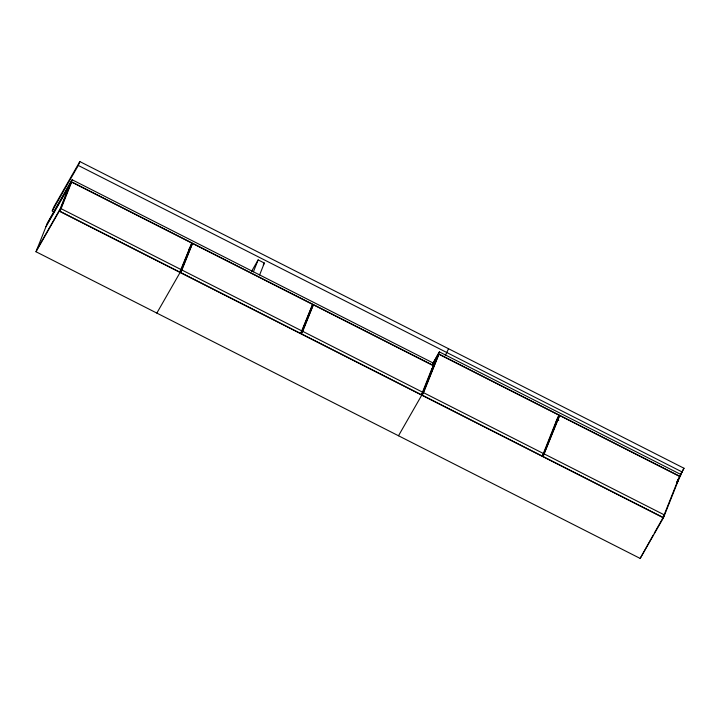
<?xml version="1.0" encoding="UTF-8"?>
<svg xmlns="http://www.w3.org/2000/svg" width="720" height="720" viewBox="0 0 720 720"><rect width="100%" height="100%" fill="white"/><g stroke="black" fill="none" stroke-linecap="round" stroke-linejoin="round"><path stroke-width="1.08" d="M678.456 478.998L663.156 517.446L543.015 456.462L558.315 418.014L559.71 415.575L679.851 476.559L663.417 517.833L640.17 558.432L36 251.748L47.52 222.804L72.162 179.775L434.664 363.78L433.017 366.651M54.252 211.941L52.245 210.924L53.793 207.036L79.83 161.568L684 468.252L676.917 481.815M36 251.748L59.247 211.149L69.993 184.158M71.64 182.106L61.074 208.674L181.215 269.658L179.82 272.097L59.679 211.113L70.245 184.545L71.64 182.106L191.79 243.099L180.081 272.493L156.834 313.083M46.746 224.748L72.162 179.775M52.245 210.924L78.282 165.456L79.83 161.568M179.82 272.097L191.79 243.099M192.474 243.45L181.908 270.009L302.049 331.002L300.654 333.432L180.513 272.448L192.474 243.45L312.624 304.434L301.689 331.884M253.413 271.782L258.138 259.902L264.348 263.052L259.623 274.932M300.654 333.432L312.624 304.434M313.317 304.785L302.742 331.353L422.883 392.337L421.488 394.767L301.347 333.783L313.317 304.785L433.458 365.769L432.531 367.389M421.488 394.767L432.063 368.208M437.22 356.283L421.749 395.163L398.502 435.753M438.876 354.24L423.576 392.688L543.717 453.672L542.322 456.111L422.181 395.118L438.876 354.24L559.017 415.224L543.357 454.554M433.143 363.411L439.389 351.909L681.057 474.579L676.998 482.256M448.542 348.732L445.338 355.527M542.322 456.111L557.208 418.698M543.015 456.462L559.71 415.575M640.17 558.432L653.121 535.221M45.972 226.692L69.219 186.102M36.774 249.804L60.021 209.205M59.679 211.113L61.074 208.674M188.946 249.363L190.053 247.437M180.513 272.448L181.908 270.009M251.568 271.377L258.138 259.902M263.259 264.969L264.348 263.052M301.347 333.783L302.742 331.353M432.819 363.375L439.389 351.909M433.125 364.023L436.446 358.227M431.694 369.549L433.89 365.724L71.388 181.719M422.181 395.118L423.576 392.688M557.622 417.663L559.017 415.224M556.173 421.497L557.28 419.562M680.679 474.057L684 468.252M676.458 483.804L678.114 480.906M654.228 533.286L664.551 515.007L544.41 454.023M78.282 165.456L682.452 472.14M438.615 353.853L680.283 476.523M556.776 419.31L558.783 420.327M59.247 211.149L663.417 517.833"/></g></svg>
